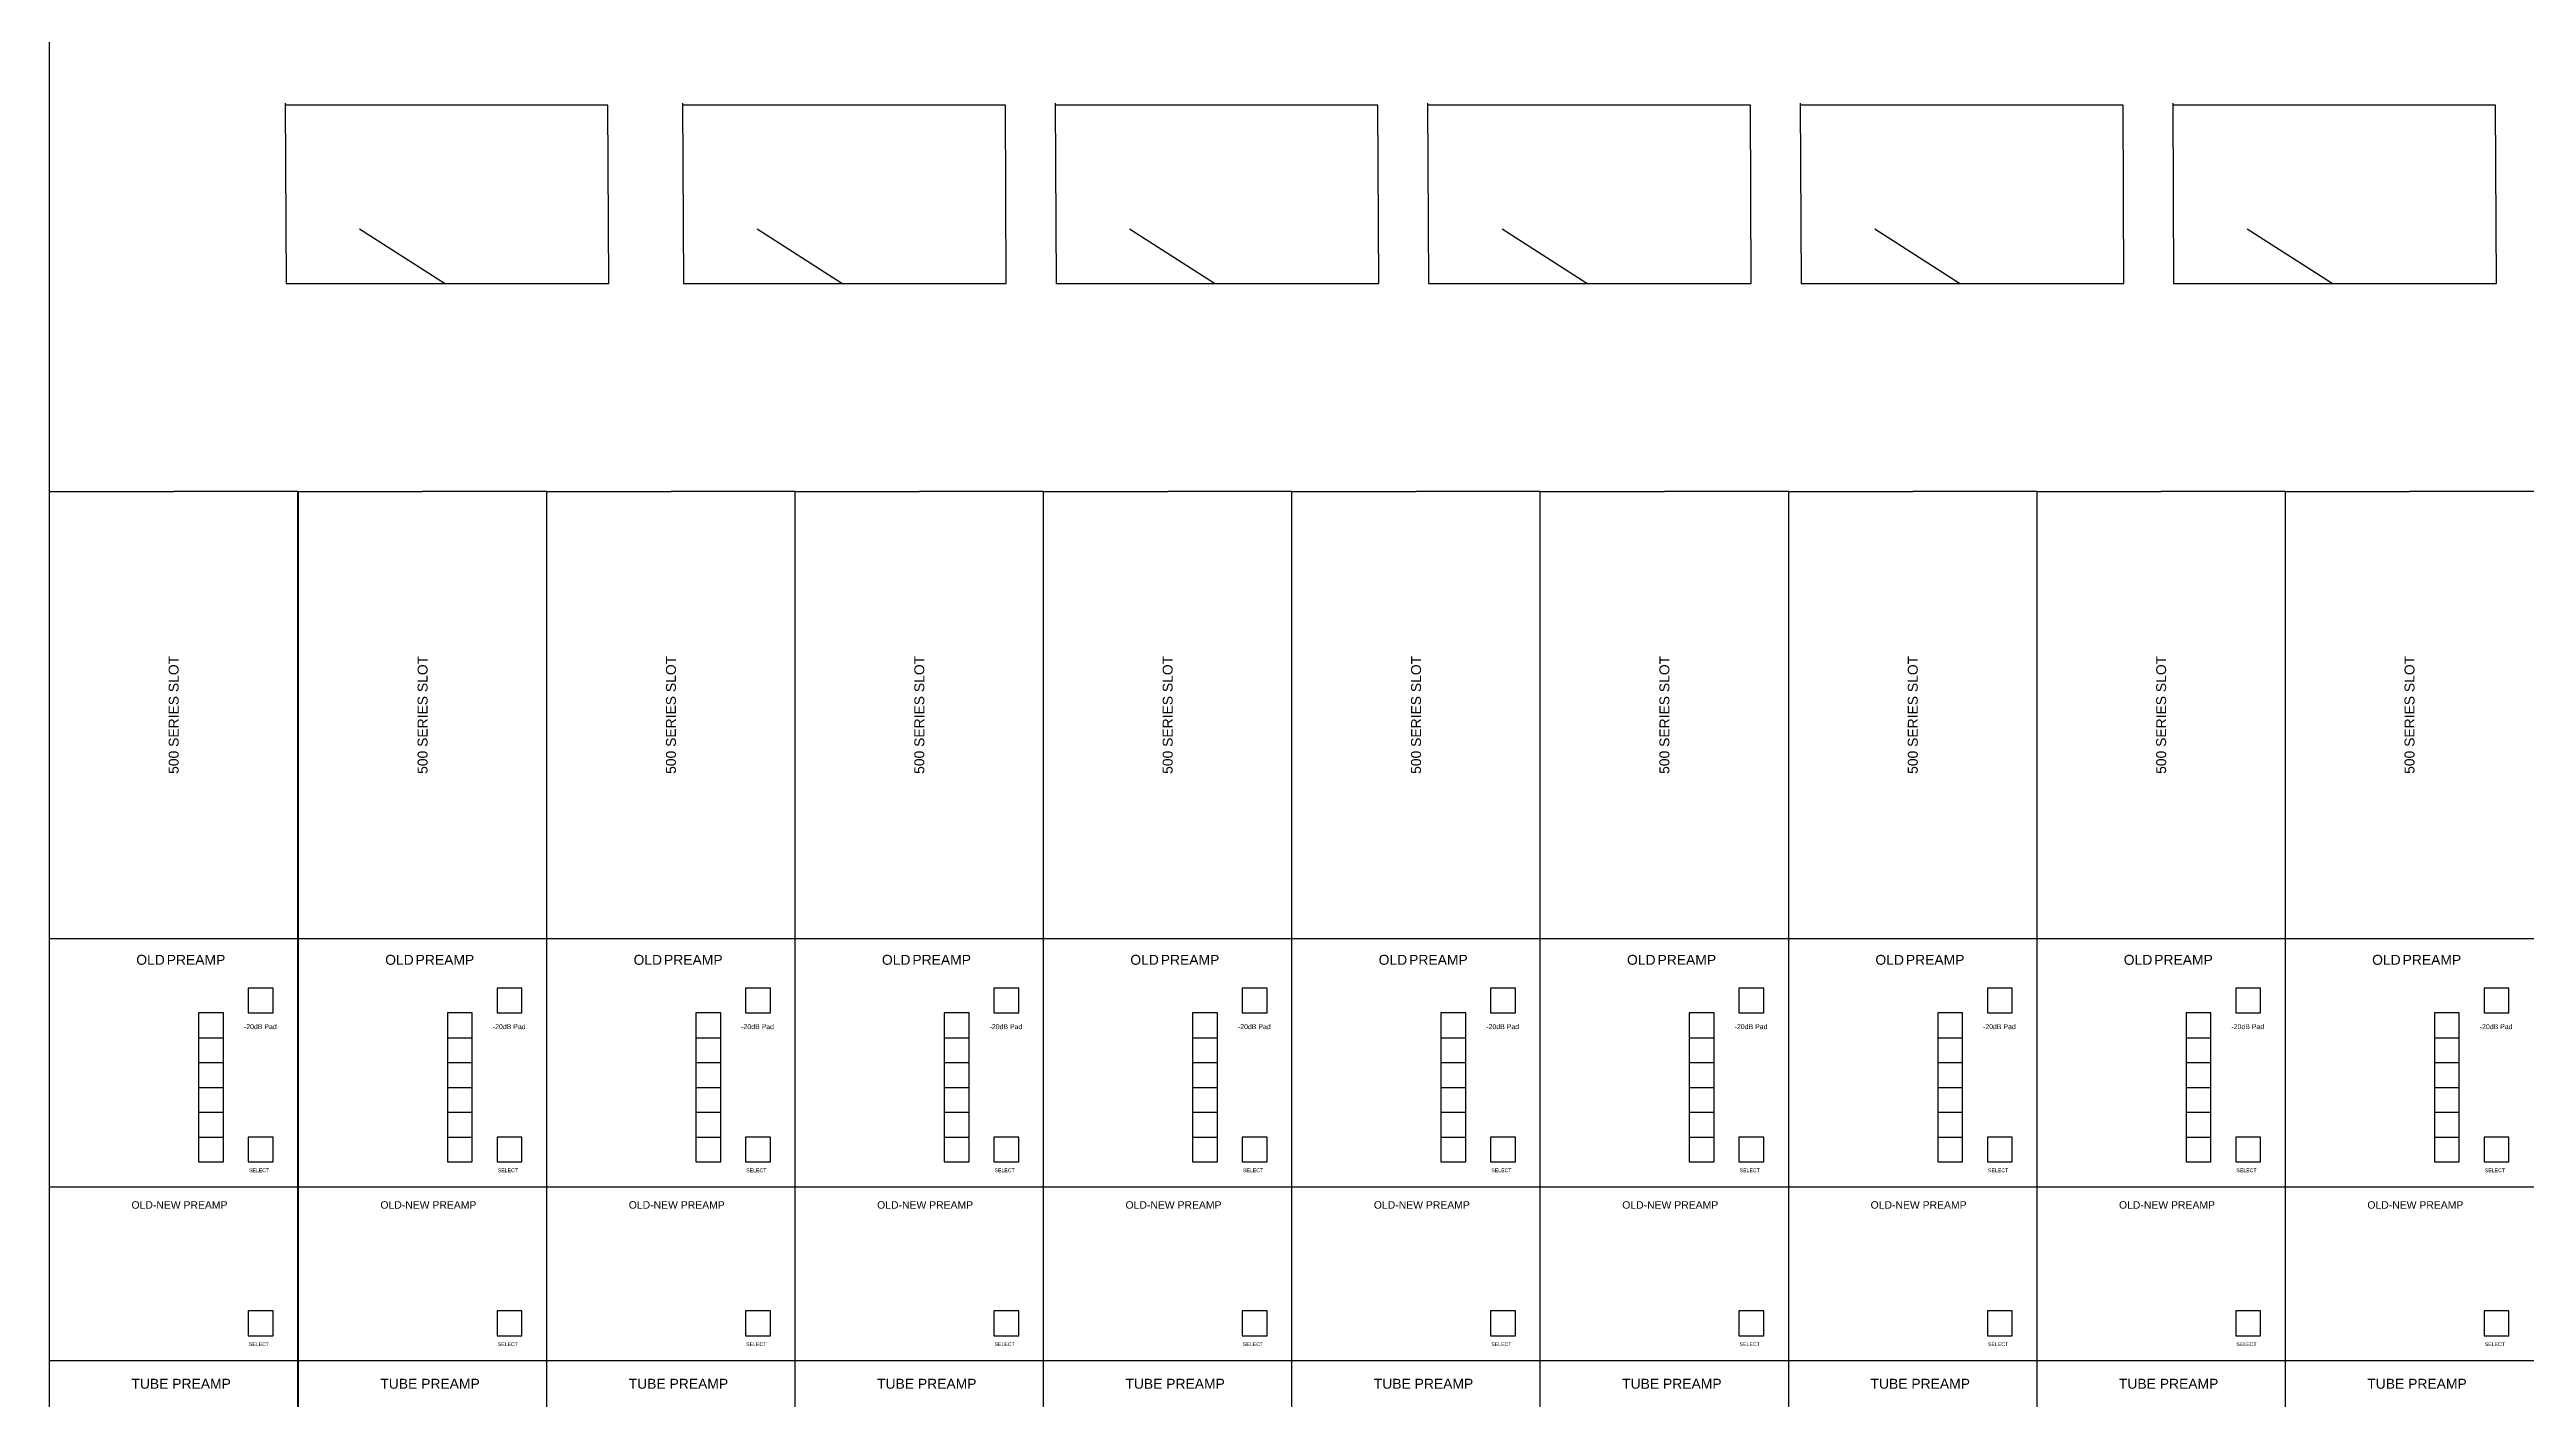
# Model space of a CAD drawing. Header units: inches. Extents: x -1200 to 6108, y -1200 to 2900.
# Drawn here: x -1200 to -203, y 1314 to 1858 of the extents above; entities that cross this region are included whole.
import ezdxf

# ---------------------------------------------------------------- set-up
doc = ezdxf.new("R2010")
doc.units = ezdxf.units.IN
doc.header["$MEASUREMENT"] = 0
doc.layers.get('0').update_dxf_attribs({"lineweight": 25, "true_color": 0xffffff})
doc.styles.add('textstyle1020', font='')
doc.styles.add('textstyle1021', font='')
doc.styles.add('textstyle1022', font='')
doc.styles.add('textstyle1023', font='')
doc.styles.add('textstyle1024', font='')
doc.styles.add('textstyle1025', font='')
doc.styles.add('textstyle1026', font='')
doc.styles.add('textstyle1027', font='')
doc.styles.add('textstyle1028', font='')
doc.styles.add('textstyle1029', font='')
doc.styles.add('textstyle1034', font='')
doc.styles.add('textstyle1035', font='')
doc.styles.add('textstyle1036', font='')
doc.styles.add('textstyle1037', font='')
doc.styles.add('textstyle1038', font='')
doc.styles.add('textstyle1039', font='')
doc.styles.add('textstyle1040', font='')
doc.styles.add('textstyle1041', font='')
doc.styles.add('textstyle1042', font='')
doc.styles.add('textstyle1043', font='')
doc.styles.add('textstyle1054', font='')
doc.styles.add('textstyle1055', font='')
doc.styles.add('textstyle1056', font='')
doc.styles.add('textstyle1057', font='')
doc.styles.add('textstyle1058', font='')
doc.styles.add('textstyle1059', font='')
doc.styles.add('textstyle1060', font='')
doc.styles.add('textstyle1061', font='')
doc.styles.add('textstyle1062', font='')
doc.styles.add('textstyle1063', font='')
doc.styles.add('textstyle826', font='')
doc.styles.add('textstyle827', font='')
doc.styles.add('textstyle828', font='')
doc.styles.add('textstyle829', font='')
doc.styles.add('textstyle830', font='')
doc.styles.add('textstyle831', font='')
doc.styles.add('textstyle832', font='')
doc.styles.add('textstyle833', font='')
doc.styles.add('textstyle834', font='')
doc.styles.add('textstyle835', font='')
doc.styles.add('textstyle864', font='')
doc.styles.add('textstyle865', font='')
doc.styles.add('textstyle866', font='')
doc.styles.add('textstyle867', font='')
doc.styles.add('textstyle868', font='')
doc.styles.add('textstyle869', font='')
doc.styles.add('textstyle870', font='')
doc.styles.add('textstyle871', font='')
doc.styles.add('textstyle872', font='')
doc.styles.add('textstyle873', font='')
doc.styles.add('textstyle894', font='')
doc.styles.add('textstyle895', font='')
doc.styles.add('textstyle896', font='')
doc.styles.add('textstyle897', font='')
doc.styles.add('textstyle898', font='')
doc.styles.add('textstyle899', font='')
doc.styles.add('textstyle900', font='')
doc.styles.add('textstyle901', font='')
doc.styles.add('textstyle902', font='')
doc.styles.add('textstyle903', font='')
doc.styles.add('textstyle910', font='')
doc.styles.add('textstyle911', font='')
doc.styles.add('textstyle912', font='')
doc.styles.add('textstyle913', font='')
doc.styles.add('textstyle914', font='')
doc.styles.add('textstyle915', font='')
doc.styles.add('textstyle916', font='')
doc.styles.add('textstyle917', font='')
doc.styles.add('textstyle918', font='')
doc.styles.add('textstyle919', font='')
doc.styles.get('textstyle1020').set_extended_font_data('Liberation Sans')
doc.styles.get('textstyle1021').set_extended_font_data('Liberation Sans')
doc.styles.get('textstyle1022').set_extended_font_data('Liberation Sans')
doc.styles.get('textstyle1023').set_extended_font_data('Liberation Sans')
doc.styles.get('textstyle1024').set_extended_font_data('Liberation Sans')
doc.styles.get('textstyle1025').set_extended_font_data('Liberation Sans')
doc.styles.get('textstyle1026').set_extended_font_data('Liberation Sans')
doc.styles.get('textstyle1027').set_extended_font_data('Liberation Sans')
doc.styles.get('textstyle1028').set_extended_font_data('Liberation Sans')
doc.styles.get('textstyle1029').set_extended_font_data('Liberation Sans')
doc.styles.get('textstyle1034').set_extended_font_data('Liberation Sans')
doc.styles.get('textstyle1035').set_extended_font_data('Liberation Sans')
doc.styles.get('textstyle1036').set_extended_font_data('Liberation Sans')
doc.styles.get('textstyle1037').set_extended_font_data('Liberation Sans')
doc.styles.get('textstyle1038').set_extended_font_data('Liberation Sans')
doc.styles.get('textstyle1039').set_extended_font_data('Liberation Sans')
doc.styles.get('textstyle1040').set_extended_font_data('Liberation Sans')
doc.styles.get('textstyle1041').set_extended_font_data('Liberation Sans')
doc.styles.get('textstyle1042').set_extended_font_data('Liberation Sans')
doc.styles.get('textstyle1043').set_extended_font_data('Liberation Sans')
doc.styles.get('textstyle1054').set_extended_font_data('Liberation Sans')
doc.styles.get('textstyle1055').set_extended_font_data('Liberation Sans')
doc.styles.get('textstyle1056').set_extended_font_data('Liberation Sans')
doc.styles.get('textstyle1057').set_extended_font_data('Liberation Sans')
doc.styles.get('textstyle1058').set_extended_font_data('Liberation Sans')
doc.styles.get('textstyle1059').set_extended_font_data('Liberation Sans')
doc.styles.get('textstyle1060').set_extended_font_data('Liberation Sans')
doc.styles.get('textstyle1061').set_extended_font_data('Liberation Sans')
doc.styles.get('textstyle1062').set_extended_font_data('Liberation Sans')
doc.styles.get('textstyle1063').set_extended_font_data('Liberation Sans')
doc.styles.get('textstyle826').set_extended_font_data('Liberation Sans')
doc.styles.get('textstyle827').set_extended_font_data('Liberation Sans')
doc.styles.get('textstyle828').set_extended_font_data('Liberation Sans')
doc.styles.get('textstyle829').set_extended_font_data('Liberation Sans')
doc.styles.get('textstyle830').set_extended_font_data('Liberation Sans')
doc.styles.get('textstyle831').set_extended_font_data('Liberation Sans')
doc.styles.get('textstyle832').set_extended_font_data('Liberation Sans')
doc.styles.get('textstyle833').set_extended_font_data('Liberation Sans')
doc.styles.get('textstyle834').set_extended_font_data('Liberation Sans')
doc.styles.get('textstyle835').set_extended_font_data('Liberation Sans')
doc.styles.get('textstyle864').set_extended_font_data('Liberation Sans')
doc.styles.get('textstyle865').set_extended_font_data('Liberation Sans')
doc.styles.get('textstyle866').set_extended_font_data('Liberation Sans')
doc.styles.get('textstyle867').set_extended_font_data('Liberation Sans')
doc.styles.get('textstyle868').set_extended_font_data('Liberation Sans')
doc.styles.get('textstyle869').set_extended_font_data('Liberation Sans')
doc.styles.get('textstyle870').set_extended_font_data('Liberation Sans')
doc.styles.get('textstyle871').set_extended_font_data('Liberation Sans')
doc.styles.get('textstyle872').set_extended_font_data('Liberation Sans')
doc.styles.get('textstyle873').set_extended_font_data('Liberation Sans')
doc.styles.get('textstyle894').set_extended_font_data('Liberation Sans')
doc.styles.get('textstyle895').set_extended_font_data('Liberation Sans')
doc.styles.get('textstyle896').set_extended_font_data('Liberation Sans')
doc.styles.get('textstyle897').set_extended_font_data('Liberation Sans')
doc.styles.get('textstyle898').set_extended_font_data('Liberation Sans')
doc.styles.get('textstyle899').set_extended_font_data('Liberation Sans')
doc.styles.get('textstyle900').set_extended_font_data('Liberation Sans')
doc.styles.get('textstyle901').set_extended_font_data('Liberation Sans')
doc.styles.get('textstyle902').set_extended_font_data('Liberation Sans')
doc.styles.get('textstyle903').set_extended_font_data('Liberation Sans')
doc.styles.get('textstyle910').set_extended_font_data('Liberation Sans')
doc.styles.get('textstyle911').set_extended_font_data('Liberation Sans')
doc.styles.get('textstyle912').set_extended_font_data('Liberation Sans')
doc.styles.get('textstyle913').set_extended_font_data('Liberation Sans')
doc.styles.get('textstyle914').set_extended_font_data('Liberation Sans')
doc.styles.get('textstyle915').set_extended_font_data('Liberation Sans')
doc.styles.get('textstyle916').set_extended_font_data('Liberation Sans')
doc.styles.get('textstyle917').set_extended_font_data('Liberation Sans')
doc.styles.get('textstyle918').set_extended_font_data('Liberation Sans')
doc.styles.get('textstyle919').set_extended_font_data('Liberation Sans')

# ---------------------------------------------------------------- blocks, each defined once
blk = doc.blocks.new('Channelstripmodel')
for p, q in [((0, 1380), (0, 1800)), ((94.84, 1536.29), (95.23, 1463.71)), ((254.84, 1536.29), (255.23, 1463.71)), ((404.84, 1536.29), (405.23, 1463.71)), ((554.84, 1536.29), (555.23, 1463.71)), ((704.84, 1536.29), (705.23, 1463.71)), ((854.84, 1536.29), (855.23, 1463.71)), ((224.85, 1535.52), (94.85, 1535.52)), ((225.16, 1463.71), (224.85, 1535.52)), ((384.85, 1535.52), (254.85, 1535.52)), ((385.16, 1463.71), (384.85, 1535.52)), ((534.85, 1535.52), (404.85, 1535.52)), ((535.16, 1463.71), (534.85, 1535.52)), ((684.85, 1535.52), (554.85, 1535.52)), ((685.16, 1463.71), (684.85, 1535.52)), ((834.85, 1535.52), (704.85, 1535.52)), ((835.16, 1463.71), (834.85, 1535.52)), ((984.85, 1535.52), (854.85, 1535.52)), ((985.16, 1463.71), (984.85, 1535.52)), ((159.01, 1463.71), (124.85, 1485.52)), ((319.01, 1463.71), (284.85, 1485.52)), ((469.01, 1463.71), (434.85, 1485.52)), ((619.01, 1463.71), (584.85, 1485.52)), ((769.01, 1463.71), (734.85, 1485.52)), ((919.01, 1463.71), (884.85, 1485.52)), ((95.23, 1463.71), (225.16, 1463.71)), ((255.23, 1463.71), (385.16, 1463.71)), ((405.23, 1463.71), (535.16, 1463.71)), ((555.23, 1463.71), (685.16, 1463.71)), ((705.23, 1463.71), (835.16, 1463.71)), ((855.23, 1463.71), (985.16, 1463.71)), ((0, 1200), (0, 1380)), ((0, 1380), (50, 1380)), ((100, 1380), (50, 1380)), ((100, 1200), (100, 1380)), ((100.22, 1200), (100.22, 1380)), ((100.22, 1380), (150.22, 1380)), ((200.22, 1380), (150.22, 1380)), ((200.22, 1200), (200.22, 1380)), ((200.22, 1380), (250.22, 1380)), ((200.22, 1200), (200.22, 1380)), ((300.22, 1380), (250.22, 1380)), ((300.22, 1200), (300.22, 1380)), ((300.22, 1380), (350.22, 1380)), ((300.22, 1200), (300.22, 1380)), ((400.22, 1380), (350.22, 1380)), ((400.22, 1200), (400.22, 1380)), ((400.22, 1380), (450.22, 1380)), ((400.22, 1200), (400.22, 1380)), ((500.22, 1380), (450.22, 1380)), ((500.22, 1200), (500.22, 1380)), ((500.22, 1380), (550.22, 1380)), ((500.22, 1200), (500.22, 1380)), ((600.22, 1380), (550.22, 1380)), ((600.22, 1200), (600.22, 1380)), ((600.22, 1380), (650.22, 1380)), ((600.22, 1200), (600.22, 1380)), ((700.22, 1380), (650.22, 1380)), ((700.22, 1200), (700.22, 1380)), ((700.22, 1380), (750.22, 1380)), ((700.22, 1200), (700.22, 1380)), ((800.22, 1380), (750.22, 1380)), ((800.22, 1200), (800.22, 1380)), ((800.22, 1380), (850.22, 1380)), ((800.22, 1200), (800.22, 1380)), ((900.22, 1380), (850.22, 1380)), ((900.22, 1200), (900.22, 1380)), ((900.22, 1380), (950.22, 1380)), ((900.22, 1200), (900.22, 1380)), ((1000.22, 1380), (950.22, 1380)), ((0, 1100), (0, 1200)), ((0, 1200), (50, 1200)), ((50, 1200), (100, 1200)), ((100, -1400), (100, 1200)), ((100.22, 1100), (100.22, 1200)), ((100.22, 1200), (150.22, 1200)), ((150.22, 1200), (200.22, 1200)), ((200.22, 1100), (200.22, 1200)), ((200.22, 1200), (250.22, 1200)), ((200.22, -1400), (200.22, 1200)), ((250.22, 1200), (300.22, 1200)), ((300.22, 1100), (300.22, 1200)), ((300.22, 1200), (350.22, 1200)), ((300.22, -1400), (300.22, 1200)), ((350.22, 1200), (400.22, 1200)), ((400.22, 1100), (400.22, 1200)), ((400.22, 1200), (450.22, 1200)), ((400.22, -1400), (400.22, 1200)), ((450.22, 1200), (500.22, 1200)), ((500.22, 1100), (500.22, 1200)), ((500.22, 1200), (550.22, 1200)), ((500.22, -1400), (500.22, 1200)), ((550.22, 1200), (600.22, 1200)), ((600.22, 1100), (600.22, 1200)), ((600.22, 1200), (650.22, 1200)), ((600.22, -1400), (600.22, 1200)), ((650.22, 1200), (700.22, 1200)), ((700.22, 1100), (700.22, 1200)), ((700.22, 1200), (750.22, 1200)), ((700.22, -1400), (700.22, 1200)), ((750.22, 1200), (800.22, 1200)), ((800.22, 1100), (800.22, 1200)), ((800.22, 1200), (850.22, 1200)), ((800.22, -1400), (800.22, 1200)), ((850.22, 1200), (900.22, 1200)), ((900.22, 1100), (900.22, 1200)), ((900.22, 1200), (950.22, 1200)), ((900.22, -1400), (900.22, 1200)), ((950.22, 1200), (1000.22, 1200)), ((80, 1180), (80, 1170)), ((90, 1180), (80, 1180)), ((90, 1170), (90, 1180)), ((180.22, 1180), (180.22, 1170)), ((190.22, 1180), (180.22, 1180)), ((190.22, 1170), (190.22, 1180)), ((280.22, 1180), (280.22, 1170)), ((290.22, 1180), (280.22, 1180)), ((290.22, 1170), (290.22, 1180)), ((380.22, 1180), (380.22, 1170)), ((390.22, 1180), (380.22, 1180)), ((390.22, 1170), (390.22, 1180)), ((480.22, 1180), (480.22, 1170)), ((490.22, 1180), (480.22, 1180)), ((490.22, 1170), (490.22, 1180)), ((580.22, 1180), (580.22, 1170)), ((590.22, 1180), (580.22, 1180)), ((590.22, 1170), (590.22, 1180)), ((680.22, 1180), (680.22, 1170)), ((690.22, 1180), (680.22, 1180)), ((690.22, 1170), (690.22, 1180)), ((780.22, 1180), (780.22, 1170)), ((790.22, 1180), (780.22, 1180)), ((790.22, 1170), (790.22, 1180)), ((880.22, 1180), (880.22, 1170)), ((890.22, 1180), (880.22, 1180)), ((890.22, 1170), (890.22, 1180)), ((980.22, 1180), (980.22, 1170)), ((990.22, 1180), (980.22, 1180)), ((990.22, 1170), (990.22, 1180)), ((60, 1170), (60, 1110)), ((70, 1170), (60, 1170)), ((70, 1110), (70, 1170)), ((80, 1170), (90, 1170)), ((160.22, 1170), (160.22, 1110)), ((170.22, 1170), (160.22, 1170)), ((170.22, 1110), (170.22, 1170)), ((180.22, 1170), (190.22, 1170)), ((260.22, 1170), (260.22, 1110)), ((270.22, 1170), (260.22, 1170)), ((270.22, 1110), (270.22, 1170)), ((280.22, 1170), (290.22, 1170)), ((360.22, 1170), (360.22, 1110)), ((370.22, 1170), (360.22, 1170)), ((370.22, 1110), (370.22, 1170)), ((380.22, 1170), (390.22, 1170)), ((460.22, 1170), (460.22, 1110)), ((470.22, 1170), (460.22, 1170)), ((470.22, 1110), (470.22, 1170)), ((480.22, 1170), (490.22, 1170)), ((560.22, 1170), (560.22, 1110)), ((570.22, 1170), (560.22, 1170)), ((570.22, 1110), (570.22, 1170)), ((580.22, 1170), (590.22, 1170)), ((660.22, 1170), (660.22, 1110)), ((670.22, 1170), (660.22, 1170)), ((670.22, 1110), (670.22, 1170)), ((680.22, 1170), (690.22, 1170)), ((760.22, 1170), (760.22, 1110)), ((770.22, 1170), (760.22, 1170)), ((770.22, 1110), (770.22, 1170)), ((780.22, 1170), (790.22, 1170)), ((860.22, 1170), (860.22, 1110)), ((870.22, 1170), (860.22, 1170)), ((870.22, 1110), (870.22, 1170)), ((880.22, 1170), (890.22, 1170)), ((960.22, 1170), (960.22, 1110)), ((970.22, 1170), (960.22, 1170)), ((970.22, 1110), (970.22, 1170)), ((980.22, 1170), (990.22, 1170)), ((60, 1160), (70, 1160)), ((160.22, 1160), (170.22, 1160)), ((260.22, 1160), (270.22, 1160)), ((360.22, 1160), (370.22, 1160)), ((460.22, 1160), (470.22, 1160)), ((560.22, 1160), (570.22, 1160)), ((660.22, 1160), (670.22, 1160)), ((760.22, 1160), (770.22, 1160)), ((860.22, 1160), (870.22, 1160)), ((960.22, 1160), (970.22, 1160)), ((60, 1150), (70, 1150)), ((160.22, 1150), (170.22, 1150)), ((260.22, 1150), (270.22, 1150)), ((360.22, 1150), (370.22, 1150)), ((460.22, 1150), (470.22, 1150)), ((560.22, 1150), (570.22, 1150)), ((660.22, 1150), (670.22, 1150)), ((760.22, 1150), (770.22, 1150)), ((860.22, 1150), (870.22, 1150)), ((960.22, 1150), (970.22, 1150)), ((60, 1140), (70, 1140)), ((160.22, 1140), (170.22, 1140)), ((260.22, 1140), (270.22, 1140)), ((360.22, 1140), (370.22, 1140)), ((460.22, 1140), (470.22, 1140)), ((560.22, 1140), (570.22, 1140)), ((660.22, 1140), (670.22, 1140)), ((760.22, 1140), (770.22, 1140)), ((860.22, 1140), (870.22, 1140)), ((960.22, 1140), (970.22, 1140)), ((60, 1130), (70, 1130)), ((160.22, 1130), (170.22, 1130)), ((260.22, 1130), (270.22, 1130)), ((360.22, 1130), (370.22, 1130)), ((460.22, 1130), (470.22, 1130)), ((560.22, 1130), (570.22, 1130)), ((660.22, 1130), (670.22, 1130)), ((760.22, 1130), (770.22, 1130)), ((860.22, 1130), (870.22, 1130)), ((960.22, 1130), (970.22, 1130)), ((60, 1120), (70, 1120)), ((80, 1120), (80, 1110)), ((90, 1120), (80, 1120)), ((90, 1110), (90, 1120)), ((160.22, 1120), (170.22, 1120)), ((180.22, 1120), (180.22, 1110)), ((190.22, 1120), (180.22, 1120)), ((190.22, 1110), (190.22, 1120)), ((260.22, 1120), (270.22, 1120)), ((280.22, 1120), (280.22, 1110)), ((290.22, 1120), (280.22, 1120)), ((290.22, 1110), (290.22, 1120)), ((360.22, 1120), (370.22, 1120)), ((380.22, 1120), (380.22, 1110)), ((390.22, 1120), (380.22, 1120)), ((390.22, 1110), (390.22, 1120)), ((460.22, 1120), (470.22, 1120)), ((480.22, 1120), (480.22, 1110)), ((490.22, 1120), (480.22, 1120)), ((490.22, 1110), (490.22, 1120)), ((560.22, 1120), (570.22, 1120)), ((580.22, 1120), (580.22, 1110)), ((590.22, 1120), (580.22, 1120)), ((590.22, 1110), (590.22, 1120)), ((660.22, 1120), (670.22, 1120)), ((680.22, 1120), (680.22, 1110)), ((690.22, 1120), (680.22, 1120)), ((690.22, 1110), (690.22, 1120)), ((760.22, 1120), (770.22, 1120)), ((780.22, 1120), (780.22, 1110)), ((790.22, 1120), (780.22, 1120)), ((790.22, 1110), (790.22, 1120)), ((860.22, 1120), (870.22, 1120)), ((880.22, 1120), (880.22, 1110)), ((890.22, 1120), (880.22, 1120)), ((890.22, 1110), (890.22, 1120)), ((960.22, 1120), (970.22, 1120)), ((980.22, 1120), (980.22, 1110)), ((990.22, 1120), (980.22, 1120)), ((990.22, 1110), (990.22, 1120)), ((60, 1110), (70, 1110)), ((80, 1110), (90, 1110)), ((160.22, 1110), (170.22, 1110)), ((180.22, 1110), (190.22, 1110)), ((260.22, 1110), (270.22, 1110)), ((280.22, 1110), (290.22, 1110)), ((360.22, 1110), (370.22, 1110)), ((380.22, 1110), (390.22, 1110)), ((460.22, 1110), (470.22, 1110)), ((480.22, 1110), (490.22, 1110)), ((560.22, 1110), (570.22, 1110)), ((580.22, 1110), (590.22, 1110)), ((660.22, 1110), (670.22, 1110)), ((680.22, 1110), (690.22, 1110)), ((760.22, 1110), (770.22, 1110)), ((780.22, 1110), (790.22, 1110)), ((860.22, 1110), (870.22, 1110)), ((880.22, 1110), (890.22, 1110)), ((960.22, 1110), (970.22, 1110)), ((980.22, 1110), (990.22, 1110)), ((0, 1030), (0, 1100)), ((0, 1100), (50, 1100)), ((50, 1100), (100, 1100)), ((100.22, 1030), (100.22, 1100)), ((100.22, 1100), (150.22, 1100)), ((150.22, 1100), (200.22, 1100)), ((200.22, 1030), (200.22, 1100)), ((200.22, 1100), (250.22, 1100)), ((250.22, 1100), (300.22, 1100)), ((300.22, 1030), (300.22, 1100)), ((300.22, 1100), (350.22, 1100)), ((350.22, 1100), (400.22, 1100)), ((400.22, 1030), (400.22, 1100)), ((400.22, 1100), (450.22, 1100)), ((450.22, 1100), (500.22, 1100)), ((500.22, 1030), (500.22, 1100)), ((500.22, 1100), (550.22, 1100)), ((550.22, 1100), (600.22, 1100)), ((600.22, 1030), (600.22, 1100)), ((600.22, 1100), (650.22, 1100)), ((650.22, 1100), (700.22, 1100)), ((700.22, 1030), (700.22, 1100)), ((700.22, 1100), (750.22, 1100)), ((750.22, 1100), (800.22, 1100)), ((800.22, 1030), (800.22, 1100)), ((800.22, 1100), (850.22, 1100)), ((850.22, 1100), (900.22, 1100)), ((900.22, 1030), (900.22, 1100)), ((900.22, 1100), (950.22, 1100)), ((950.22, 1100), (1000.22, 1100)), ((80, 1050), (80, 1040)), ((90, 1050), (80, 1050)), ((90, 1040), (90, 1050)), ((180.22, 1050), (180.22, 1040)), ((190.22, 1050), (180.22, 1050)), ((190.22, 1040), (190.22, 1050)), ((280.22, 1050), (280.22, 1040)), ((290.22, 1050), (280.22, 1050)), ((290.22, 1040), (290.22, 1050)), ((380.22, 1050), (380.22, 1040)), ((390.22, 1050), (380.22, 1050)), ((390.22, 1040), (390.22, 1050)), ((480.22, 1050), (480.22, 1040)), ((490.22, 1050), (480.22, 1050)), ((490.22, 1040), (490.22, 1050)), ((580.22, 1050), (580.22, 1040)), ((590.22, 1050), (580.22, 1050)), ((590.22, 1040), (590.22, 1050)), ((680.22, 1050), (680.22, 1040)), ((690.22, 1050), (680.22, 1050)), ((690.22, 1040), (690.22, 1050)), ((780.22, 1050), (780.22, 1040)), ((790.22, 1050), (780.22, 1050)), ((790.22, 1040), (790.22, 1050)), ((880.22, 1050), (880.22, 1040)), ((890.22, 1050), (880.22, 1050)), ((890.22, 1040), (890.22, 1050)), ((980.22, 1050), (980.22, 1040)), ((990.22, 1050), (980.22, 1050)), ((990.22, 1040), (990.22, 1050)), ((80, 1040), (90, 1040)), ((180.22, 1040), (190.22, 1040)), ((280.22, 1040), (290.22, 1040)), ((380.22, 1040), (390.22, 1040)), ((480.22, 1040), (490.22, 1040)), ((580.22, 1040), (590.22, 1040)), ((680.22, 1040), (690.22, 1040)), ((780.22, 1040), (790.22, 1040)), ((880.22, 1040), (890.22, 1040)), ((980.22, 1040), (990.22, 1040)), ((0, 1000), (0, 1030)), ((0, 1030), (50, 1030)), ((50, 1030), (100, 1030)), ((100.22, 1000), (100.22, 1030)), ((100.22, 1030), (150.22, 1030)), ((150.22, 1030), (200.22, 1030)), ((200.22, 1000), (200.22, 1030)), ((200.22, 1030), (250.22, 1030)), ((250.22, 1030), (300.22, 1030)), ((300.22, 1000), (300.22, 1030)), ((300.22, 1030), (350.22, 1030)), ((350.22, 1030), (400.22, 1030)), ((400.22, 1000), (400.22, 1030)), ((400.22, 1030), (450.22, 1030)), ((450.22, 1030), (500.22, 1030)), ((500.22, 1000), (500.22, 1030)), ((500.22, 1030), (550.22, 1030)), ((550.22, 1030), (600.22, 1030)), ((600.22, 1000), (600.22, 1030)), ((600.22, 1030), (650.22, 1030)), ((650.22, 1030), (700.22, 1030)), ((700.22, 1000), (700.22, 1030)), ((700.22, 1030), (750.22, 1030)), ((750.22, 1030), (800.22, 1030)), ((800.22, 1000), (800.22, 1030)), ((800.22, 1030), (850.22, 1030)), ((850.22, 1030), (900.22, 1030)), ((900.22, 1000), (900.22, 1030)), ((900.22, 1030), (950.22, 1030)), ((950.22, 1030), (1000.22, 1030))]:
    blk.add_line(p, q)
at = {"char_height": 1, "attachment_point": 5, "rotation": 90}
for insert, style in [((50, 1290), 'textstyle1054'), ((150.22, 1290), 'textstyle1055'), ((250.22, 1290), 'textstyle1056'), ((350.22, 1290), 'textstyle1057'), ((450.22, 1290), 'textstyle1058'), ((550.22, 1290), 'textstyle1059'), ((650.22, 1290), 'textstyle1060'), ((750.22, 1290), 'textstyle1061'), ((850.22, 1290), 'textstyle1062'), ((950.22, 1290), 'textstyle1063')]:
    blk.add_mtext('\\C7;\\H4;500 SERIES SLOT', dxfattribs=dict(at, insert=insert, style=style))
at = {"char_height": 1, "attachment_point": 5}
for s, insert, style in [('\\C7;\\H4;OLD\\H2; \\H4;PREAMP', (52.85, 1191.35), 'textstyle1020'), ('\\C7;\\H4;OLD\\H2; \\H4;PREAMP', (153.07, 1191.35), 'textstyle1021'), ('\\C7;\\H4;OLD\\H2; \\H4;PREAMP', (253.07, 1191.35), 'textstyle1022'), ('\\C7;\\H4;OLD\\H2; \\H4;PREAMP', (353.07, 1191.35), 'textstyle1023'), ('\\C7;\\H4;OLD\\H2; \\H4;PREAMP', (453.07, 1191.35), 'textstyle1024'), ('\\C7;\\H4;OLD\\H2; \\H4;PREAMP', (553.07, 1191.35), 'textstyle1025'), ('\\C7;\\H4;OLD\\H2; \\H4;PREAMP', (653.07, 1191.35), 'textstyle1026'), ('\\C7;\\H4;OLD\\H2; \\H4;PREAMP', (753.07, 1191.35), 'textstyle1027'), ('\\C7;\\H4;OLD\\H2; \\H4;PREAMP', (853.07, 1191.35), 'textstyle1028'), ('\\C7;\\H4;OLD\\H2; \\H4;PREAMP', (953.07, 1191.35), 'textstyle1029'), ('\\C7;\\H2;-20dB Pad', (84.86, 1164.45), 'textstyle1034'), ('\\C7;\\H2;-20dB Pad', (185.07, 1164.45), 'textstyle1035'), ('\\C7;\\H2;-20dB Pad', (285.07, 1164.45), 'textstyle1036'), ('\\C7;\\H2;-20dB Pad', (385.07, 1164.45), 'textstyle1037'), ('\\C7;\\H2;-20dB Pad', (485.07, 1164.45), 'textstyle1038'), ('\\C7;\\H2;-20dB Pad', (585.07, 1164.45), 'textstyle1039'), ('\\C7;\\H2;-20dB Pad', (685.07, 1164.45), 'textstyle1040'), ('\\C7;\\H2;-20dB Pad', (785.07, 1164.45), 'textstyle1041'), ('\\C7;\\H2;-20dB Pad', (885.07, 1164.45), 'textstyle1042'), ('\\C7;\\H2;-20dB Pad', (985.07, 1164.45), 'textstyle1043'), ('\\C7;\\H1.5;SELECT', (84.34, 1106.6), 'textstyle894'), ('\\C7;\\H1.5;SELECT', (184.55, 1106.6), 'textstyle895'), ('\\C7;\\H1.5;SELECT', (284.55, 1106.6), 'textstyle896'), ('\\C7;\\H1.5;SELECT', (384.55, 1106.6), 'textstyle897'), ('\\C7;\\H1.5;SELECT', (484.55, 1106.6), 'textstyle898'), ('\\C7;\\H1.5;SELECT', (584.55, 1106.6), 'textstyle899'), ('\\C7;\\H1.5;SELECT', (684.55, 1106.6), 'textstyle900'), ('\\C7;\\H1.5;SELECT', (784.55, 1106.6), 'textstyle901'), ('\\C7;\\H1.5;SELECT', (884.55, 1106.6), 'textstyle902'), ('\\C7;\\H1.5;SELECT', (984.55, 1106.6), 'textstyle903'), ('\\C7;\\H3;OLD-NEW PREAMP', (52.32, 1092.66), 'textstyle826'), ('\\C7;\\H3;OLD-NEW PREAMP', (152.54, 1092.66), 'textstyle827'), ('\\C7;\\H3;OLD-NEW PREAMP', (252.54, 1092.66), 'textstyle828'), ('\\C7;\\H3;OLD-NEW PREAMP', (352.54, 1092.66), 'textstyle829'), ('\\C7;\\H3;OLD-NEW PREAMP', (452.54, 1092.66), 'textstyle830'), ('\\C7;\\H3;OLD-NEW PREAMP', (552.54, 1092.66), 'textstyle831'), ('\\C7;\\H3;OLD-NEW PREAMP', (652.54, 1092.66), 'textstyle832'), ('\\C7;\\H3;OLD-NEW PREAMP', (752.54, 1092.66), 'textstyle833'), ('\\C7;\\H3;OLD-NEW PREAMP', (852.54, 1092.66), 'textstyle834'), ('\\C7;\\H3;OLD-NEW PREAMP', (952.54, 1092.66), 'textstyle835'), ('\\C7;\\H1.5;SELECT', (84.34, 1036.6), 'textstyle910'), ('\\C7;\\H1.5;SELECT', (184.55, 1036.6), 'textstyle911'), ('\\C7;\\H1.5;SELECT', (284.55, 1036.6), 'textstyle912'), ('\\C7;\\H1.5;SELECT', (384.55, 1036.6), 'textstyle913'), ('\\C7;\\H1.5;SELECT', (484.55, 1036.6), 'textstyle914'), ('\\C7;\\H1.5;SELECT', (584.55, 1036.6), 'textstyle915'), ('\\C7;\\H1.5;SELECT', (684.55, 1036.6), 'textstyle916'), ('\\C7;\\H1.5;SELECT', (784.55, 1036.6), 'textstyle917'), ('\\C7;\\H1.5;SELECT', (884.55, 1036.6), 'textstyle918'), ('\\C7;\\H1.5;SELECT', (984.55, 1036.6), 'textstyle919'), ('\\C7;\\H4;TUBE PREAMP', (52.99, 1020.66), 'textstyle864'), ('\\C7;\\H4;TUBE PREAMP', (153.2, 1020.66), 'textstyle865'), ('\\C7;\\H4;TUBE PREAMP', (253.2, 1020.66), 'textstyle866'), ('\\C7;\\H4;TUBE PREAMP', (353.2, 1020.66), 'textstyle867'), ('\\C7;\\H4;TUBE PREAMP', (453.2, 1020.66), 'textstyle868'), ('\\C7;\\H4;TUBE PREAMP', (553.2, 1020.66), 'textstyle869'), ('\\C7;\\H4;TUBE PREAMP', (653.2, 1020.66), 'textstyle870'), ('\\C7;\\H4;TUBE PREAMP', (753.2, 1020.66), 'textstyle871'), ('\\C7;\\H4;TUBE PREAMP', (853.2, 1020.66), 'textstyle872'), ('\\C7;\\H4;TUBE PREAMP', (953.2, 1020.66), 'textstyle873')]:
    blk.add_mtext(s, dxfattribs=dict(at, insert=insert, style=style))

msp = doc.modelspace()

# ---------------------------------------------------------------- block references
msp.add_blockref('Channelstripmodel', (-1200, 300))

doc.saveas('drawing.dxf')
